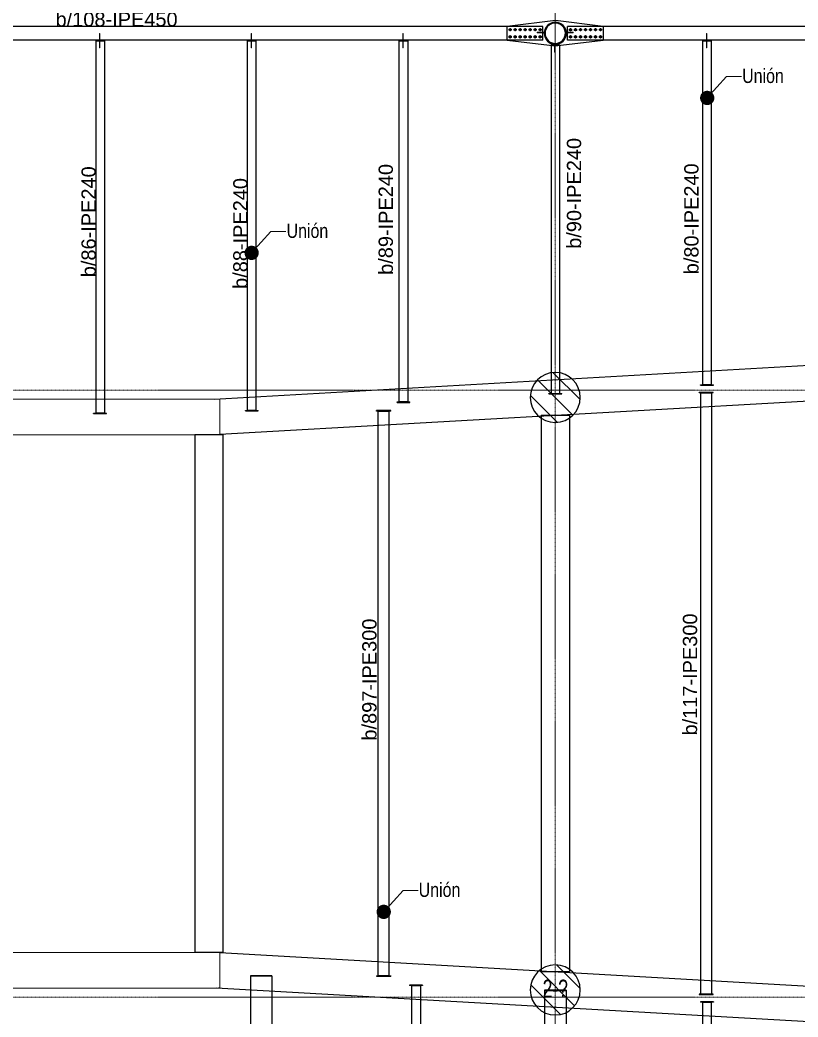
# Model space of a CAD drawing. Header units: millimetres. Extents: x -158 to 97215, y -53820 to 8373.
# Drawn here: x 51236 to 62133, y -42484 to -28518 of the extents above; entities that cross this region are included whole.
import ezdxf
from ezdxf.enums import TextEntityAlignment as Align

# ---------------------------------------------------------------- set-up
doc = ezdxf.new("R2010")
doc.units = ezdxf.units.MM
doc.header["$LTSCALE"] = 0.8
doc.linetypes.add('Grid Line', pattern=[3.33375, 1.905, -0.47625, 0.47625, -0.47625])
for name, color, linetype, lineweight in [('E_COLUMNAS', 1, 'Continuous', 18), ('E_COLUMNAS-1', 1, 'Continuous', 25), ('E_COLUMNAS-3', 1, 'Continuous', 35), ('E_EJES-1', 8, 'Grid Line', 9), ('E_TEXTO', 3, 'Continuous', 9), ('E_VIGAS-1', 254, 'Continuous', 25), ('E_VIGAS-2', 5, 'Continuous', 25), ('I-WALL-1', 2, 'Continuous', 18), ('P-PLATINA', 6, 'Continuous', 15)]:
    doc.layers.add(name, color=color, linetype=linetype, lineweight=lineweight)
doc.layers.add('VIGAS', color=8, linetype='Continuous')
doc.styles.add('CX', font='ARIALUNI.ttf', dxfattribs={"width": 0.8, "height": 300})
doc.styles.add('VERDANA', font='arial.ttf')

# ---------------------------------------------------------------- blocks, each defined once
blk = doc.blocks.new('EST_SCM_COLUMNA-SECCION-CIRCULAR - EST_SCM_COLUMNA-CONCRETO-CIRCULAR_Ø_70cm-2120796-_6_00m_N_E_-NIVEL-2 DOC')
at = {"layer": 'E_COLUMNAS'}
h = blk.add_hatch(dxfattribs=at)
h.set_pattern_fill('FP_23', color=256, style=0, pattern_type=2)
h.set_pattern_definition([(135, (31.662, -157.562), (-0.15909903, -0.15909903), [])])
h.paths.add_polyline_path([(0.032, -0.349), (0.096, -0.337), (0.156, -0.313), (0.211, -0.279), (0.259, -0.236), (0.298, -0.184), (0.326, -0.126), (0.344, -0.064), (0.35, 0), (0.344, 0.064), (0.326, 0.126), (0.298, 0.184), (0.259, 0.236), (0.211, 0.279), (0.156, 0.313), (0.096, 0.337), (0.032, 0.349), (-0.032, 0.349), (-0.096, 0.337), (-0.156, 0.313), (-0.211, 0.279), (-0.259, 0.236), (-0.298, 0.184), (-0.326, 0.126), (-0.344, 0.064), (-0.35, 0), (-0.344, -0.064), (-0.326, -0.126), (-0.298, -0.184), (-0.259, -0.236), (-0.211, -0.279), (-0.156, -0.313), (-0.096, -0.337), (-0.032, -0.349)])
at = {"layer": 'E_COLUMNAS-1'}
for start, end in [(360, 180), (180, 360)]:
    blk.add_arc((0, 0), 0.35, start, end, dxfattribs=at)
blk = doc.blocks.new('EST_SCM_COLUMNA-SECCION-CIRCULAR - EST_SCM_COLUMNA-CONCRETO-CIRCULAR_Ø_70cm-V20-_6_00m_N_E_-NIVEL-2 DOC')
at = {"layer": 'E_COLUMNAS'}
h = blk.add_hatch(dxfattribs=at)
h.set_pattern_fill('FP_24', color=256, style=0, pattern_type=2)
h.set_pattern_definition([(135, (31.662, -149.262), (-0.15909903, -0.15909903), [])])
h.paths.add_polyline_path([(0.032, -0.349), (0.096, -0.337), (0.156, -0.313), (0.211, -0.279), (0.259, -0.236), (0.298, -0.184), (0.326, -0.126), (0.344, -0.064), (0.35, 0), (0.344, 0.064), (0.326, 0.126), (0.298, 0.184), (0.259, 0.236), (0.211, 0.279), (0.156, 0.313), (0.096, 0.337), (0.032, 0.349), (-0.032, 0.349), (-0.096, 0.337), (-0.156, 0.313), (-0.211, 0.279), (-0.259, 0.236), (-0.298, 0.184), (-0.326, 0.126), (-0.344, 0.064), (-0.35, 0), (-0.344, -0.064), (-0.326, -0.126), (-0.298, -0.184), (-0.259, -0.236), (-0.211, -0.279), (-0.156, -0.313), (-0.096, -0.337), (-0.032, -0.349)])
at = {"layer": 'E_COLUMNAS-1'}
for start, end in [(360, 180), (180, 360)]:
    blk.add_arc((0, 0), 0.35, start, end, dxfattribs=at)
blk = doc.blocks.new('CX')
at = {"layer": 'E_TEXTO', "color": 3, "style": 'CX', "width": 0.7}
blk.add_attdef('CX', text='', height=200, dxfattribs=at).set_placement((0, 0), align=Align.MIDDLE_CENTER)

msp = doc.modelspace()

# ---------------------------------------------------------------- linework, layer by layer
at = {"color": 1, "linetype": 'Continuous'}
for centre, radius, start, end in [((58100.6, -28654.7), 11.5, 18.0268, 198.0268), ((58100.7, -28754.7), 11.5, 18.0268, 198.0268), ((58100.6, -28654.7), 11.5, 198.0268, 18.0268), ((58100.7, -28754.7), 11.5, 198.0268, 18.0268), ((58100.6, -28654.7), 10, 90.0268, 270.0268), ((58100.7, -28754.7), 10, 90.0268, 270.0268), ((58100.6, -28654.7), 10, 270.0268, 90.0268), ((58100.7, -28754.7), 10, 270.0268, 90.0268), ((58170.6, -28654.6), 11.5, 18.0268, 198.0268), ((58170.7, -28754.6), 11.5, 18.0268, 198.0268), ((58170.6, -28654.6), 11.5, 198.0268, 18.0268), ((58170.7, -28754.6), 11.5, 198.0268, 18.0268), ((58170.6, -28654.6), 10, 90.0268, 270.0268), ((58170.7, -28754.6), 10, 90.0268, 270.0268), ((58170.6, -28654.6), 10, 270.0268, 90.0268), ((58170.7, -28754.6), 10, 270.0268, 90.0268), ((58240.6, -28654.6), 11.5, 18.0268, 198.0268), ((58240.7, -28754.6), 11.5, 18.0268, 198.0268), ((58240.6, -28654.6), 11.5, 198.0268, 18.0268), ((58240.7, -28754.6), 11.5, 198.0268, 18.0268), ((58240.6, -28654.6), 10, 90.0268, 270.0268), ((58240.7, -28754.6), 10, 90.0268, 270.0268), ((58240.6, -28654.6), 10, 270.0268, 90.0268), ((58240.7, -28754.6), 10, 270.0268, 90.0268), ((58310.6, -28654.6), 11.5, 18.0268, 198.0268), ((58310.7, -28754.6), 11.5, 18.0268, 198.0268), ((58310.6, -28654.6), 11.5, 198.0268, 18.0268), ((58310.7, -28754.6), 11.5, 198.0268, 18.0268), ((58310.6, -28654.6), 10, 90.0268, 270.0268), ((58310.7, -28754.6), 10, 90.0268, 270.0268), ((58310.6, -28654.6), 10, 270.0268, 90.0268), ((58310.7, -28754.6), 10, 270.0268, 90.0268), ((58380.6, -28654.5), 11.5, 18.0268, 198.0268), ((58380.7, -28754.5), 11.5, 18.0268, 198.0268), ((58380.6, -28654.5), 11.5, 198.0268, 18.0268), ((58380.7, -28754.5), 11.5, 198.0268, 18.0268), ((58380.6, -28654.5), 10, 90.0268, 270.0268), ((58380.7, -28754.5), 10, 90.0268, 270.0268), ((58380.6, -28654.5), 10, 270.0268, 90.0268), ((58380.7, -28754.5), 10, 270.0268, 90.0268), ((58450.6, -28654.5), 11.5, 18.0268, 198.0268), ((58450.7, -28754.5), 11.5, 18.0268, 198.0268), ((58450.6, -28654.5), 11.5, 198.0268, 18.0268), ((58450.7, -28754.5), 11.5, 198.0268, 18.0268), ((58450.6, -28654.5), 10, 90.0268, 270.0268), ((58450.7, -28754.5), 10, 90.0268, 270.0268), ((58450.6, -28654.5), 10, 270.0268, 90.0268), ((58450.7, -28754.5), 10, 270.0268, 90.0268), ((58520.6, -28654.5), 11.5, 18.0268, 198.0268), ((58520.7, -28754.5), 11.5, 18.0268, 198.0268), ((58520.6, -28654.5), 11.5, 198.0268, 18.0268), ((58520.7, -28754.5), 11.5, 198.0268, 18.0268), ((58520.6, -28654.5), 10, 90.0268, 270.0268), ((58520.7, -28754.5), 10, 90.0268, 270.0268), ((58520.6, -28654.5), 10, 270.0268, 90.0268), ((58520.7, -28754.5), 10, 270.0268, 90.0268), ((58945.6, -28654.9), 11.5, 18.0268, 198.0268), ((58945.7, -28754.9), 11.5, 18.0268, 198.0268), ((58945.6, -28654.9), 11.5, 198.0268, 18.0268), ((58945.7, -28754.9), 11.5, 198.0268, 18.0268), ((58945.6, -28654.9), 10, 90.0268, 270.0268), ((58945.7, -28754.9), 10, 90.0268, 270.0268), ((58945.6, -28654.9), 10, 270.0268, 90.0268), ((58945.7, -28754.9), 10, 270.0268, 90.0268), ((59015.6, -28654.9), 11.5, 18.0268, 198.0268), ((59015.7, -28754.9), 11.5, 18.0268, 198.0268), ((59015.6, -28654.9), 11.5, 198.0268, 18.0268), ((59015.7, -28754.9), 11.5, 198.0268, 18.0268), ((59015.6, -28654.9), 10, 90.0268, 270.0268), ((59015.7, -28754.9), 10, 90.0268, 270.0268), ((59015.6, -28654.9), 10, 270.0268, 90.0268), ((59015.7, -28754.9), 10, 270.0268, 90.0268), ((59085.6, -28654.9), 11.5, 18.0268, 198.0268), ((59085.7, -28754.9), 11.5, 18.0268, 198.0268), ((59085.6, -28654.9), 11.5, 198.0268, 18.0268), ((59085.7, -28754.9), 11.5, 198.0268, 18.0268), ((59085.6, -28654.9), 10, 90.0268, 270.0268), ((59085.7, -28754.9), 10, 90.0268, 270.0268), ((59085.6, -28654.9), 10, 270.0268, 90.0268), ((59085.7, -28754.9), 10, 270.0268, 90.0268), ((59155.6, -28654.8), 11.5, 18.0268, 198.0268), ((59155.7, -28754.8), 11.5, 18.0268, 198.0268), ((59155.6, -28654.8), 11.5, 198.0268, 18.0268), ((59155.7, -28754.8), 11.5, 198.0268, 18.0268), ((59155.6, -28654.8), 10, 90.0268, 270.0268), ((59155.7, -28754.8), 10, 90.0268, 270.0268), ((59155.6, -28654.8), 10, 270.0268, 90.0268), ((59155.7, -28754.8), 10, 270.0268, 90.0268), ((59225.6, -28654.8), 11.5, 18.0268, 198.0268), ((59225.7, -28754.8), 11.5, 18.0268, 198.0268), ((59225.6, -28654.8), 11.5, 198.0268, 18.0268), ((59225.7, -28754.8), 11.5, 198.0268, 18.0268), ((59225.6, -28654.8), 10, 90.0268, 270.0268), ((59225.7, -28754.8), 10, 90.0268, 270.0268), ((59225.6, -28654.8), 10, 270.0268, 90.0268), ((59225.7, -28754.8), 10, 270.0268, 90.0268), ((59295.6, -28654.8), 11.5, 18.0268, 198.0268), ((59295.7, -28754.8), 11.5, 18.0268, 198.0268), ((59295.6, -28654.8), 11.5, 198.0268, 18.0268), ((59295.7, -28754.8), 11.5, 198.0268, 18.0268), ((59295.6, -28654.8), 10, 90.0268, 270.0268), ((59295.7, -28754.8), 10, 90.0268, 270.0268), ((59295.6, -28654.8), 10, 270.0268, 90.0268), ((59295.7, -28754.8), 10, 270.0268, 90.0268), ((59365.6, -28654.7), 11.5, 18.0268, 198.0268), ((59365.7, -28754.7), 11.5, 18.0268, 198.0268), ((59365.6, -28654.7), 11.5, 198.0268, 18.0268), ((59365.7, -28754.7), 11.5, 198.0268, 18.0268), ((59365.6, -28654.7), 10, 90.0268, 270.0268), ((59365.7, -28754.7), 10, 90.0268, 270.0268), ((59365.6, -28654.7), 10, 270.0268, 90.0268), ((59365.7, -28754.7), 10, 270.0268, 90.0268)]:
    msp.add_arc(centre, radius, start, end, dxfattribs=at)
at = {"layer": 'E_COLUMNAS-1'}
for radius, start, end in [(155, 78.75, 258.75), (155, 78.75, 258.75), (152.5, 11.25, 191.25), (142.5, 348.75, 168.75), (155, 258.75, 78.75), (155, 258.75, 78.75), (152.5, 191.25, 11.25), (142.5, 168.75, 348.75)]:
    msp.add_arc((58733.2, -28704.7), radius, start, end, dxfattribs=at)
at = {"layer": 'E_EJES-1'}
for p, q in [((58733.3, -52920), (58733.3, -22429.9)), ((2836.9, -33704.7), (96315.4, -33704.7)), ((2836.9, -42204.7), (96315.4, -42204.7))]:
    msp.add_line(p, q, dxfattribs=at)
at = {"layer": 'E_TEXTO', "color": 4}
for p, q in [((60860.9, -29610.4), (61131.5, -29312.4)), ((61131.5, -29312.4), (61341.2, -29312.4)), ((54480.9, -31780.4), (54751.5, -31482.4)), ((54751.5, -31482.4), (54961.2, -31482.4)), ((56330.9, -41010.4), (56601.5, -40712.4)), ((56601.5, -40712.4), (56811.2, -40712.4))]:
    msp.add_line(p, q, dxfattribs=at)
at = {"layer": 'E_TEXTO', "color": 4, "const_width": 100}
for points in [[(60810.9, -29610.4, 1), (60910.9, -29610.4, 1)], [(54430.9, -31780.4, 1), (54530.9, -31780.4, 1)], [(56280.9, -41010.4, 1), (56380.9, -41010.4, 1)]]:
    msp.add_lwpolyline(points, format="xyb", close=True, dxfattribs=at)
at = {"layer": 'E_VIGAS-1', "color": 30, "true_color": 0xf26722}
for p, q in [((58533.3, -34054.8), (58533.3, -41848)), ((58533.3, -34054.8), (58933.3, -34054.8)), ((58933.3, -34054.8), (58933.3, -41848)), ((54033.5, -41581.6), (67239.3, -42334.5)), ((58533.3, -41848), (58933.3, -41848))]:
    msp.add_line(p, q, dxfattribs=at)
msp.add_lwpolyline([(54083.4, -41576.3), (54083.5, -34329.6), (53683.5, -34329.6), (53683.4, -41576.3), (54083.5, -41576.3)], dxfattribs=at)
at = {"layer": 'E_VIGAS-2', "color": 30, "true_color": 0xf26722}
for p, q in [((53957.9, -33829.5), (67233.5, -33074.1)), ((67233.5, -33574.9), (54033.5, -34326)), ((67242.2, -42835.5), (53983.9, -42079.6))]:
    msp.add_line(p, q, dxfattribs=at)
at = {"layer": 'I-WALL-1', "color": 40, "true_color": 0xf8d731}
msp.add_lwpolyline([(50433.5, -41579.6), (50433.5, -34329.6), (54033.5, -34329.6), (54033.5, -33829.6), (46433.5, -33829.6), (46433.5, -34329.6), (50033.5, -34329.6), (50033.5, -41579.6), (46433.5, -41579.6), (46433.5, -42079.6), (54033.5, -42079.6), (54033.5, -41579.6)], close=True, dxfattribs=at)
at = {"layer": 'P-PLATINA'}
for p, q in [((52349.2, -28729.4), (52355.2, -28729.4)), ((54474.2, -28729.4), (54480.2, -28729.4)), ((56599.2, -28729.4), (56605.2, -28729.4)), ((60849.2, -28729.4), (60855.2, -28729.4))]:
    msp.add_line(p, q, dxfattribs=at)
for points in [[(52355.2, -28809.7), (52355.2, -28799.7), (52355.2, -28709.4), (52349.2, -28709.4), (52349.2, -28799.7), (52349.2, -28809.7), (52349.2, -28909.7), (52355.2, -28909.7)], [(54480.2, -28809.7), (54480.2, -28799.7), (54480.2, -28709.4), (54474.2, -28709.4), (54474.2, -28799.7), (54474.2, -28809.7), (54474.2, -28909.7), (54480.2, -28909.7)], [(56605.2, -28809.7), (56605.2, -28799.7), (56605.2, -28709.4), (56599.2, -28709.4), (56599.2, -28799.7), (56599.2, -28809.7), (56599.2, -28909.7), (56605.2, -28909.7)], [(58579.6, -28690.1), (58480.7, -28689.8), (58480.7, -28699.8), (58578.6, -28700.1), (58580.7, -28700.1), (58580.7, -28690.1)], [(58885.7, -28700), (58887.7, -28700), (58985.7, -28700), (58985.7, -28690), (58886.7, -28690), (58885.7, -28690)], [(60855.2, -28809.7), (60855.2, -28799.7), (60855.2, -28709.4), (60849.2, -28709.4), (60849.2, -28799.7), (60849.2, -28809.7), (60849.2, -28909.7), (60855.2, -28909.7)], [(58720.2, -28858.5), (58720.2, -28967.2), (58730.2, -28967.2), (58730.2, -28859.4), (58730.2, -28857.2), (58720.2, -28857.2)]]:
    msp.add_lwpolyline(points, close=True, dxfattribs=at)
at = {"layer": 'VIGAS'}
for p, q in [((58060.7, -28609.7), (50905.7, -28609.7)), ((58060.7, -28604.7), (58737.9, -28521.5)), ((58060.7, -28604.7), (58737.9, -28521.5)), ((58060.7, -28804.7), (58060.7, -28604.7)), ((58060.7, -28804.7), (58060.7, -28604.7)), ((58560.7, -28609.7), (58060.7, -28609.7)), ((58560.7, -28799.7), (58560.7, -28609.7)), ((58737.9, -28521.5), (59405.7, -28604.7)), ((58737.9, -28521.5), (59405.7, -28604.7)), ((59405.7, -28609.7), (58905.7, -28609.7)), ((58905.7, -28799.7), (58905.7, -28609.7)), ((59405.7, -28604.7), (59405.7, -28804.7)), ((59405.7, -28604.7), (59405.7, -28804.7)), ((66560.8, -28609.7), (59405.7, -28609.7)), ((58085.6, -28646), (58100.6, -28637.4)), ((58085.6, -28663.3), (58085.6, -28646)), ((58100.6, -28672), (58085.6, -28663.3)), ((58085.7, -28746), (58100.7, -28737.4)), ((58085.7, -28763.3), (58085.7, -28746)), ((58100.7, -28772), (58085.7, -28763.3)), ((58100.6, -28637.4), (58115.6, -28646)), ((58115.6, -28663.3), (58100.6, -28672)), ((58100.7, -28737.4), (58115.7, -28746)), ((58115.7, -28763.3), (58100.7, -28772)), ((58115.6, -28646), (58115.6, -28663.3)), ((58115.7, -28746), (58115.7, -28763.3)), ((58155.6, -28646), (58170.6, -28637.3)), ((58155.6, -28663.3), (58155.6, -28646)), ((58170.6, -28672), (58155.6, -28663.3)), ((58155.7, -28746), (58170.7, -28737.3)), ((58155.7, -28763.3), (58155.7, -28746)), ((58170.7, -28772), (58155.7, -28763.3)), ((58170.6, -28637.3), (58185.6, -28646)), ((58185.6, -28663.3), (58170.6, -28672)), ((58170.7, -28737.3), (58185.7, -28746)), ((58185.7, -28763.3), (58170.7, -28772)), ((58185.6, -28646), (58185.6, -28663.3)), ((58185.7, -28746), (58185.7, -28763.3)), ((58225.6, -28646), (58240.6, -28637.3)), ((58225.6, -28663.3), (58225.6, -28646)), ((58240.6, -28671.9), (58225.6, -28663.3)), ((58225.7, -28746), (58240.7, -28737.3)), ((58225.7, -28763.3), (58225.7, -28746)), ((58240.7, -28771.9), (58225.7, -28763.3)), ((58240.6, -28637.3), (58255.6, -28645.9)), ((58255.6, -28663.3), (58240.6, -28671.9)), ((58240.7, -28737.3), (58255.7, -28745.9)), ((58255.7, -28763.3), (58240.7, -28771.9)), ((58255.6, -28645.9), (58255.6, -28663.3)), ((58255.7, -28745.9), (58255.7, -28763.3)), ((58295.6, -28645.9), (58310.6, -28637.3)), ((58295.6, -28663.2), (58295.6, -28645.9)), ((58310.6, -28671.9), (58295.6, -28663.2)), ((58295.7, -28745.9), (58310.7, -28737.3)), ((58295.7, -28763.2), (58295.7, -28745.9)), ((58310.7, -28771.9), (58295.7, -28763.2)), ((58310.6, -28637.3), (58325.6, -28645.9)), ((58325.6, -28663.2), (58310.6, -28671.9)), ((58310.7, -28737.3), (58325.7, -28745.9)), ((58325.7, -28763.2), (58310.7, -28771.9)), ((58325.6, -28645.9), (58325.6, -28663.2)), ((58325.7, -28745.9), (58325.7, -28763.2)), ((58365.6, -28645.9), (58380.6, -28637.2)), ((58365.6, -28663.2), (58365.6, -28645.9)), ((58380.6, -28671.9), (58365.6, -28663.2)), ((58365.7, -28745.9), (58380.7, -28737.2)), ((58365.7, -28763.2), (58365.7, -28745.9)), ((58380.7, -28771.9), (58365.7, -28763.2)), ((58380.6, -28637.2), (58395.6, -28645.9)), ((58395.6, -28663.2), (58380.6, -28671.9)), ((58380.7, -28737.2), (58395.7, -28745.9)), ((58395.7, -28763.2), (58380.7, -28771.9)), ((58395.6, -28645.9), (58395.6, -28663.2)), ((58395.7, -28745.9), (58395.7, -28763.2)), ((58435.6, -28645.9), (58450.6, -28637.2)), ((58435.6, -28663.2), (58435.6, -28645.9)), ((58450.6, -28671.8), (58435.6, -28663.2)), ((58435.7, -28745.9), (58450.7, -28737.2)), ((58435.7, -28763.2), (58435.7, -28745.9)), ((58450.7, -28771.8), (58435.7, -28763.2)), ((58450.6, -28637.2), (58465.6, -28645.8)), ((58465.6, -28663.2), (58450.6, -28671.8)), ((58450.7, -28737.2), (58465.7, -28745.8)), ((58465.7, -28763.2), (58450.7, -28771.8)), ((58465.6, -28645.8), (58465.6, -28663.2)), ((58465.7, -28745.8), (58465.7, -28763.2)), ((58505.6, -28645.8), (58520.6, -28637.2)), ((58505.6, -28663.1), (58505.6, -28645.8)), ((58520.6, -28671.8), (58505.6, -28663.1)), ((58505.7, -28745.8), (58520.7, -28737.2)), ((58505.7, -28763.1), (58505.7, -28745.8)), ((58520.7, -28771.8), (58505.7, -28763.1)), ((58520.6, -28637.2), (58535.6, -28645.8)), ((58535.6, -28663.1), (58520.6, -28671.8)), ((58520.7, -28737.2), (58535.7, -28745.8)), ((58535.7, -28763.1), (58520.7, -28771.8)), ((58535.6, -28645.8), (58535.6, -28663.1)), ((58535.7, -28745.8), (58535.7, -28763.1)), ((58930.6, -28646.3), (58945.6, -28637.6)), ((58930.6, -28663.6), (58930.6, -28646.3)), ((58945.6, -28672.3), (58930.6, -28663.6)), ((58930.7, -28746.3), (58945.6, -28737.6)), ((58930.7, -28763.6), (58930.7, -28746.3)), ((58945.7, -28772.3), (58930.7, -28763.6)), ((58945.6, -28637.6), (58960.6, -28646.3)), ((58960.6, -28663.6), (58945.6, -28672.3)), ((58945.6, -28737.6), (58960.7, -28746.3)), ((58960.7, -28763.6), (58945.7, -28772.3)), ((58960.6, -28646.3), (58960.6, -28663.6)), ((58960.7, -28746.3), (58960.7, -28763.6)), ((59000.6, -28646.2), (59015.6, -28637.6)), ((59000.6, -28663.6), (59000.6, -28646.2)), ((59015.6, -28672.2), (59000.6, -28663.6)), ((59000.7, -28746.2), (59015.6, -28737.6)), ((59000.7, -28763.6), (59000.7, -28746.2)), ((59015.7, -28772.2), (59000.7, -28763.6)), ((59015.6, -28637.6), (59030.6, -28646.2)), ((59030.6, -28663.6), (59015.6, -28672.2)), ((59015.6, -28737.6), (59030.7, -28746.2)), ((59030.7, -28763.6), (59015.7, -28772.2)), ((59030.6, -28646.2), (59030.6, -28663.6)), ((59030.7, -28746.2), (59030.7, -28763.6)), ((59070.6, -28646.2), (59085.6, -28637.5)), ((59070.6, -28663.5), (59070.6, -28646.2)), ((59085.6, -28672.2), (59070.6, -28663.5)), ((59070.7, -28746.2), (59085.6, -28737.5)), ((59070.7, -28763.5), (59070.7, -28746.2)), ((59085.7, -28772.2), (59070.7, -28763.5)), ((59085.6, -28637.5), (59100.6, -28646.2)), ((59100.6, -28663.5), (59085.6, -28672.2)), ((59085.6, -28737.5), (59100.7, -28746.2)), ((59100.7, -28763.5), (59085.7, -28772.2)), ((59100.6, -28646.2), (59100.6, -28663.5)), ((59100.7, -28746.2), (59100.7, -28763.5)), ((59140.6, -28646.2), (59155.6, -28637.5)), ((59140.6, -28663.5), (59140.6, -28646.2)), ((59155.6, -28672.2), (59140.6, -28663.5)), ((59140.7, -28746.2), (59155.6, -28737.5)), ((59140.7, -28763.5), (59140.7, -28746.2)), ((59155.7, -28772.2), (59140.7, -28763.5)), ((59155.6, -28637.5), (59170.6, -28646.2)), ((59170.6, -28663.5), (59155.6, -28672.2)), ((59155.6, -28737.5), (59170.7, -28746.2)), ((59170.7, -28763.5), (59155.7, -28772.2)), ((59170.6, -28646.2), (59170.6, -28663.5)), ((59170.7, -28746.2), (59170.7, -28763.5)), ((59210.6, -28646.1), (59225.6, -28637.5)), ((59210.6, -28663.5), (59210.6, -28646.1)), ((59225.6, -28672.1), (59210.6, -28663.5)), ((59210.7, -28746.1), (59225.6, -28737.5)), ((59210.7, -28763.5), (59210.7, -28746.1)), ((59225.7, -28772.1), (59210.7, -28763.5)), ((59225.6, -28637.5), (59240.6, -28646.1)), ((59240.6, -28663.5), (59225.6, -28672.1)), ((59225.6, -28737.5), (59240.7, -28746.1)), ((59240.7, -28763.5), (59225.7, -28772.1)), ((59240.6, -28646.1), (59240.6, -28663.5)), ((59240.7, -28746.1), (59240.7, -28763.5)), ((59280.6, -28646.1), (59295.6, -28637.4)), ((59280.6, -28663.4), (59280.6, -28646.1)), ((59295.6, -28672.1), (59280.6, -28663.4)), ((59280.7, -28746.1), (59295.6, -28737.4)), ((59280.7, -28763.4), (59280.7, -28746.1)), ((59295.7, -28772.1), (59280.7, -28763.4)), ((59295.6, -28637.4), (59310.6, -28646.1)), ((59310.6, -28663.4), (59295.6, -28672.1)), ((59295.6, -28737.4), (59310.7, -28746.1)), ((59310.7, -28763.4), (59295.7, -28772.1)), ((59310.6, -28646.1), (59310.6, -28663.4)), ((59310.7, -28746.1), (59310.7, -28763.4)), ((59350.6, -28646.1), (59365.6, -28637.4)), ((59350.6, -28663.4), (59350.6, -28646.1)), ((59365.6, -28672.1), (59350.6, -28663.4)), ((59350.7, -28746.1), (59365.6, -28737.4)), ((59350.7, -28763.4), (59350.7, -28746.1)), ((59365.7, -28772.1), (59350.7, -28763.4)), ((59365.6, -28637.4), (59380.6, -28646.1)), ((59380.6, -28663.4), (59365.6, -28672.1)), ((59365.6, -28737.4), (59380.7, -28746.1)), ((59380.7, -28763.4), (59365.7, -28772.1)), ((59380.6, -28646.1), (59380.6, -28663.4)), ((59380.7, -28746.1), (59380.7, -28763.4)), ((58060.7, -28799.7), (50905.7, -28799.7)), ((52298.3, -28809.7), (52418.3, -28809.7)), ((52298.3, -28809.7), (52298.3, -33879.6)), ((52418.3, -28809.7), (52418.3, -33879.6)), ((54423.3, -28809.7), (54543.3, -28809.7)), ((54423.3, -33988.3), (54423.3, -28809.7)), ((54543.3, -33988.3), (54543.3, -28809.7)), ((56548.3, -28809.7), (56668.3, -28809.7)), ((56548.3, -33868.4), (56548.3, -28809.7)), ((56668.3, -28809.7), (56668.3, -33868.4)), ((58560.7, -28799.7), (58060.7, -28799.7)), ((58733.2, -28886.8), (58060.7, -28804.7)), ((58733.2, -28886.8), (58060.7, -28804.7)), ((58673.3, -28867.2), (58793.3, -28867.2)), ((58673.3, -28867.2), (58673.3, -28879.5)), ((58673.3, -28879.5), (58673.3, -33748.4)), ((59405.7, -28804.7), (58733.2, -28886.8)), ((59405.7, -28804.7), (58733.2, -28886.8)), ((58793.3, -28867.2), (58793.3, -28879.5)), ((58793.3, -28879.5), (58793.3, -33748.4)), ((59405.7, -28799.7), (58905.7, -28799.7)), ((66560.8, -28799.7), (59405.7, -28799.7)), ((60798.3, -28809.7), (60918.3, -28809.7)), ((60798.3, -33628.5), (60798.3, -28809.7)), ((60918.3, -28809.7), (60918.3, -33628.5)), ((60768.3, -33634.5), (60768.3, -33628.5)), ((60768.3, -33628.5), (60948.3, -33628.5)), ((60768.3, -33634.5), (60948.3, -33634.5)), ((60918.3, -33628.5), (60798.3, -33628.5)), ((60948.3, -33634.5), (60948.3, -33628.5)), ((58643.3, -33754.4), (58643.3, -33748.4)), ((58643.3, -33748.4), (58823.3, -33748.4)), ((58643.3, -33754.4), (58823.3, -33754.4)), ((58673.3, -33748.4), (58793.3, -33748.4)), ((58823.3, -33754.4), (58823.3, -33748.4)), ((60745.8, -33741.2), (60745.8, -33735.2)), ((60945.8, -33735.2), (60745.8, -33735.2)), ((60945.8, -33741.2), (60745.8, -33741.2)), ((60770.8, -42163.2), (60770.8, -33741.2)), ((60770.8, -33741.2), (60920.8, -33741.2)), ((60920.8, -33741.2), (60920.8, -42163.2)), ((60945.8, -33741.2), (60945.8, -33735.2)), ((52298.3, -33879.6), (52298.3, -34023.6)), ((52418.3, -33879.6), (52418.3, -34023.6)), ((56518.3, -33874.4), (56518.3, -33868.4)), ((56518.3, -33868.4), (56698.3, -33868.4)), ((56518.3, -33874.4), (56698.3, -33874.4)), ((56668.3, -33868.4), (56548.3, -33868.4)), ((56698.3, -33874.4), (56698.3, -33868.4)), ((52268.3, -34029.6), (52268.3, -34023.6)), ((52268.3, -34023.6), (52448.3, -34023.6)), ((52268.3, -34029.6), (52448.3, -34029.6)), ((52418.3, -34023.6), (52298.3, -34023.6)), ((52448.3, -34029.6), (52448.3, -34023.6)), ((54393.3, -33994.3), (54393.3, -33988.3)), ((54393.3, -33988.3), (54573.3, -33988.3)), ((54393.3, -33994.3), (54573.3, -33994.3)), ((54543.3, -33988.3), (54423.3, -33988.3)), ((54573.3, -33994.3), (54573.3, -33988.3)), ((56228.5, -33996.2), (56228.5, -33990.2)), ((56428.5, -33990.2), (56228.5, -33990.2)), ((56428.5, -33996.2), (56228.5, -33996.2)), ((56253.5, -41904.9), (56253.5, -33996.2)), ((56253.5, -33996.2), (56403.5, -33996.2)), ((56403.5, -33996.2), (56403.5, -41904.9)), ((56428.5, -33996.2), (56428.5, -33990.2)), ((54464, -41906.1), (54464, -45141.7)), ((54764, -41906.1), (54464, -41906.1)), ((54764, -41912.1), (54464, -41912.1)), ((54764, -41906.1), (54764, -48996.4)), ((56228.5, -41904.9), (56428.5, -41904.9)), ((56228.5, -41904.9), (56228.5, -41910.9)), ((56228.5, -41910.9), (56428.5, -41910.9)), ((56403.5, -41904.9), (56253.5, -41904.9)), ((56428.5, -41904.9), (56428.5, -41910.9)), ((56873.5, -42036.9), (56693.5, -42036.9)), ((56693.5, -42036.9), (56693.5, -42042.9)), ((56873.5, -42036.9), (56873.5, -42042.9)), ((54026.3, -42079.6), (54019.2, -42079.2)), ((56873.5, -42042.9), (56693.5, -42042.9)), ((56723.5, -42042.9), (56843.5, -42042.9)), ((56723.5, -48996.4), (56723.5, -42042.9)), ((56843.5, -42042.9), (56843.5, -48996.4)), ((58583.3, -42108.4), (58583.3, -48851.3)), ((58883.3, -42108.4), (58583.3, -42108.4)), ((58883.3, -42114.4), (58583.3, -42114.4)), ((58883.3, -42108.4), (58883.3, -48851.4)), ((60920.8, -42163.2), (60770.8, -42163.2)), ((60948.3, -42269.9), (60768.3, -42269.9)), ((60768.3, -42269.9), (60768.3, -42275.9)), ((60948.3, -42275.9), (60768.3, -42275.9)), ((60798.3, -42275.9), (60918.3, -42275.9)), ((60798.3, -48996.4), (60798.3, -42275.9)), ((60918.3, -42275.9), (60918.3, -48996.4)), ((60948.3, -42269.9), (60948.3, -42275.9))]:
    msp.add_line(p, q, dxfattribs=at)
msp.add_lwpolyline([(60945.8, -42163.2), (60745.8, -42163.2), (60745.8, -42169.2), (60945.8, -42169.2)], close=True, dxfattribs=at)

# ---------------------------------------------------------------- block references
at = {"layer": 'E_COLUMNAS-3', "xscale": 999.99999999998, "yscale": 999.99999999998, "zscale": 999.99999999998}
for name, p in [('EST_SCM_COLUMNA-SECCION-CIRCULAR - EST_SCM_COLUMNA-CONCRETO-CIRCULAR_Ø_70cm-2120796-_6_00m_N_E_-NIVEL-2 DOC', (58733.4, -33804.7)), ('EST_SCM_COLUMNA-SECCION-CIRCULAR - EST_SCM_COLUMNA-CONCRETO-CIRCULAR_Ø_70cm-V20-_6_00m_N_E_-NIVEL-2 DOC', (58733.4, -42104.7))]:
    msp.add_blockref(name, p, dxfattribs=at)
at = {"layer": 'E_TEXTO', "xscale": 1.25, "yscale": 1.25, "zscale": 1.25}
msp.add_blockref('CX', (58733.3, -42085.1), dxfattribs=at).add_auto_attribs({'CX': '2-?'})

# ---------------------------------------------------------------- texts
at = {"layer": 'E_TEXTO', "style": 'VERDANA'}
msp.add_text('b/108-IPE450', height=200, dxfattribs=at).set_placement((52589.9, -28609.7), align=Align.CENTER)
at = {"layer": 'E_TEXTO', "color": 4, "style": 'CX', "width": 0.8}
for p in [(61350.2, -29401.2), (54970.2, -31571.2), (56820.2, -40801.2)]:
    msp.add_text('Unión', height=200, dxfattribs=at).set_placement(p)
at = {"layer": 'E_TEXTO', "style": 'VERDANA'}
for s, p in [('b/90-IPE240', (59095.5, -30947.1)), ('b/86-IPE240', (52298.3, -31344.7)), ('b/89-IPE240', (56459.3, -31311.8)), ('b/80-IPE240', (60739.1, -31303.6)), ('b/88-IPE240', (54423.3, -31508.6)), ('b/117-IPE300', (60719.7, -37685.7)), ('b/897-IPE300', (56229.6, -37757.2))]:
    msp.add_text(s, height=200, rotation=90, dxfattribs=at).set_placement(p, align=Align.CENTER)

doc.saveas('drawing.dxf')
